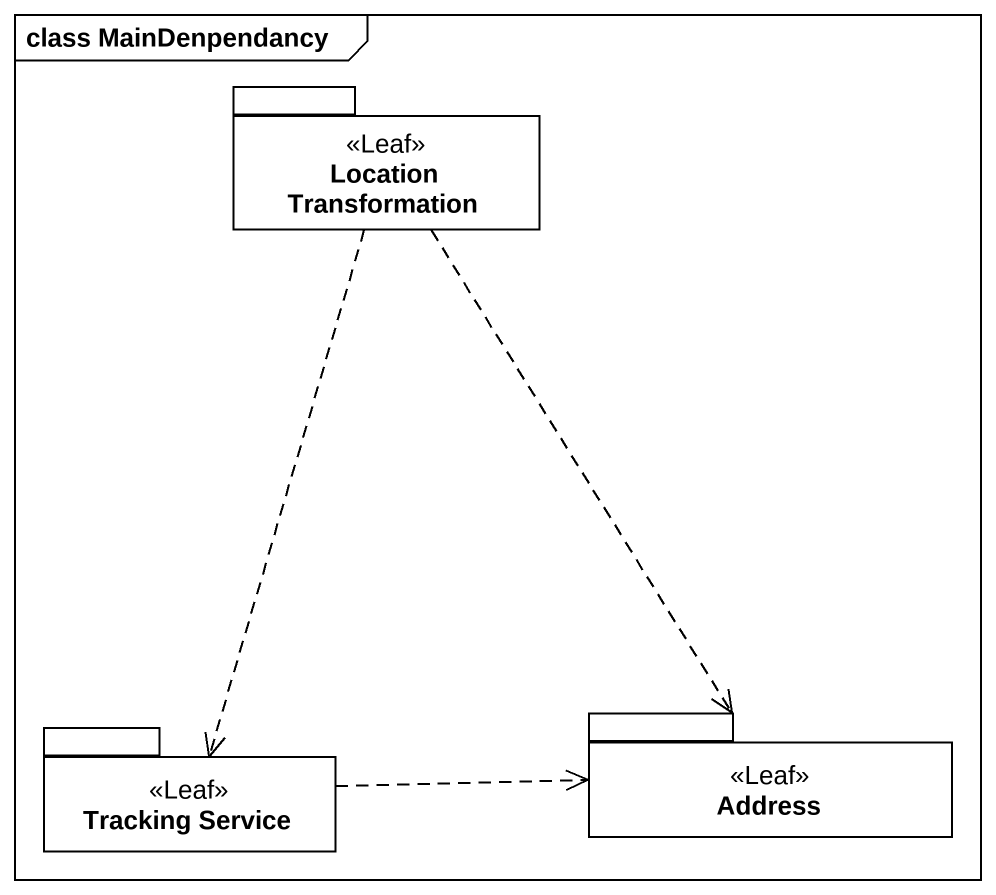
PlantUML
@startuml
mainframe class MainDenpendancy
package "Location Transformation" as Location_Transformation <<Leaf>> {
}
package "Tracking Service" as Tracking_Service <<Leaf>> {
}
package Address <<Leaf>> {
}
Location_Transformation ..> Tracking_Service
Location_Transformation ..> Address
Tracking_Service .right.> Address
@enduml
